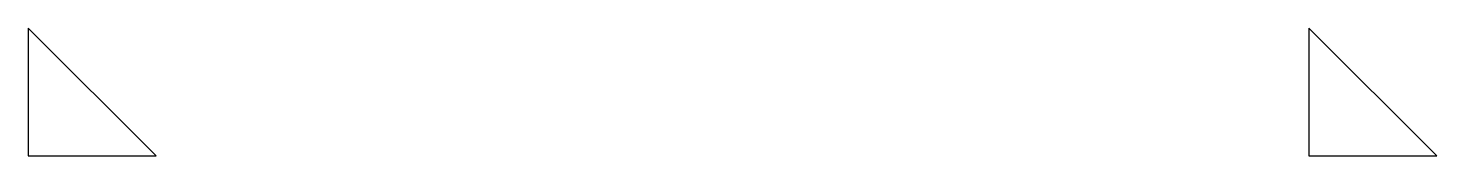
# Model space of a CAD drawing. Extents: x 0 to 11, y 0 to 1.
import ezdxf

# ---------------------------------------------------------------- set-up
doc = ezdxf.new("R2010")
doc.units = 0

# ---------------------------------------------------------------- blocks, each defined once
blk = doc.blocks.new('B11')
at = {"color": 3}
blk.add_3dface([(0, 0), (1, 0), (0, 1)], dxfattribs=at)
blk = doc.blocks.new('B10')
blk.add_blockref('B11', (1, 0))
blk = doc.blocks.new('B9')
blk.add_blockref('B10', (1, 0))
blk = doc.blocks.new('B8')
blk.add_blockref('B9', (1, 0))
blk = doc.blocks.new('B7')
blk.add_blockref('B8', (1, 0))
blk = doc.blocks.new('B6')
blk.add_blockref('B7', (1, 0))
blk = doc.blocks.new('B5')
blk.add_blockref('B6', (1, 0))
blk = doc.blocks.new('B4')
blk.add_blockref('B5', (1, 0))
blk = doc.blocks.new('B3')
blk.add_blockref('B4', (1, 0))
blk = doc.blocks.new('B2')
blk.add_blockref('B3', (1, 0))
blk = doc.blocks.new('B1')
at = {"color": 2}
blk.add_3dface([(0, 0), (1, 0), (0, 1)], dxfattribs=at)
blk.add_blockref('B2', (1, 0))

msp = doc.modelspace()

# ---------------------------------------------------------------- block references
msp.add_blockref('B1', (0, 0))

doc.saveas('drawing.dxf')
